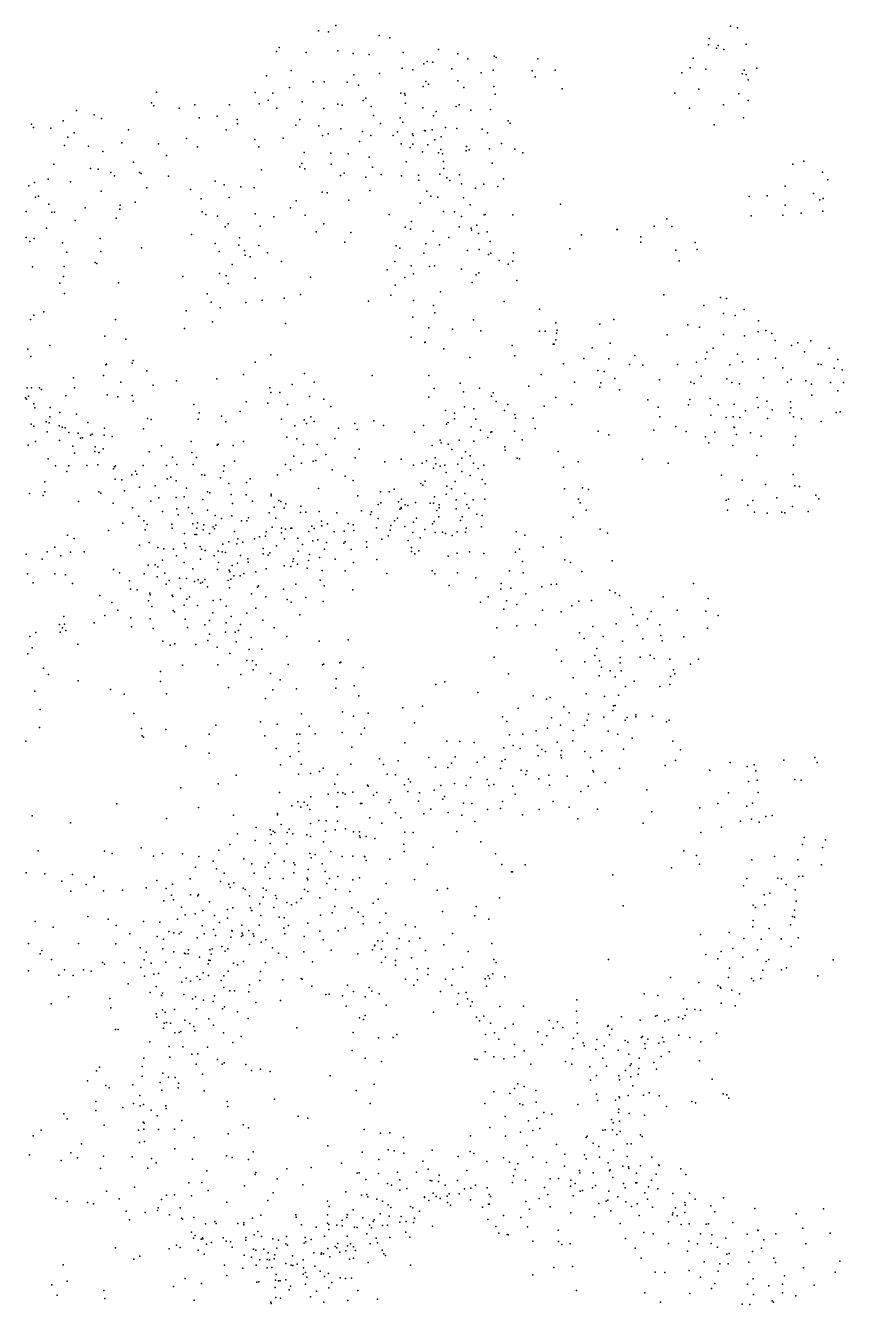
# Model space of a CAD drawing. Header units: millimetres. Extents: x -60275265 to 22802890, y -38578442 to 24337084.
# Drawn here: x -10948378 to -8353378, y -22014304 to -17956304 of the extents above; entities that cross this region are included whole.
import ezdxf

# ---------------------------------------------------------------- set-up
doc = ezdxf.new("R2010")
doc.units = ezdxf.units.MM
doc.header["$MEASUREMENT"] = 0
doc.layers.add('particles', color=7, linetype='Continuous', true_color=0x000000)

msp = doc.modelspace()

# ---------------------------------------------------------------- linework, layer by layer
at = {"layer": 'particles', "color": 93, "true_color": 0x67d435}
for p in [(-10019378, -17973304), (-9987378, -17976304), (-9964378, -17956304), (-8711378, -17958304), (-8689378, -17963304), (-9826378, -17987304), (-9792378, -17995304), (-8781378, -18017304), (-8779378, -17997304), (-8662378, -18015304), (-10152378, -18038304), (-10143378, -18026304), (-10058378, -18041304), (-9957378, -18036304), (-9909378, -18045304), (-9858378, -18048304), (-9750378, -18041304), (-9638378, -18032304), (-9576378, -18046304), (-9461378, -18053304), (-9455378, -18057304), (-8756378, -18028304), (-8750378, -18019304), (-8732378, -18032304), (-9753378, -18091304), (-9719378, -18096304), (-9684378, -18077304), (-9674378, -18070304), (-9656378, -18072304), (-9595378, -18093304), (-9545378, -18062304), (-9464378, -18097304), (-9323378, -18062304), (-9268378, -18098304), (-8839378, -18090304), (-8830378, -18059304), (-8790378, -18094304), (-8668378, -18098304), (-8628378, -18091304), (-10184378, -18116304), (-10105378, -18099304), (-10036378, -18135304), (-10001378, -18135304), (-9928378, -18136304), (-9906378, -18112304), (-9825378, -18108304), (-9678378, -18133304), (-9576378, -18131304), (-9502378, -18106304), (-9341378, -18100304), (-9331378, -18119304), (-8866378, -18106304), (-8674378, -18109304), (-8662378, -18111304), (-8655378, -18128304), (-10533378, -18167304), (-10219378, -18168304), (-10163378, -18170304), (-10111378, -18152304), (-9892378, -18145304), (-9757378, -18171304), (-9746378, -18172304), (-9744378, -18177304), (-9686378, -18149304), (-9670378, -18142304), (-9557378, -18152304), (-9462378, -18149304), (-9458378, -18174304), (-9245378, -18157304), (-8888378, -18170304), (-8812378, -18158304), (-8685378, -18173304), (-10548378, -18201304), (-10541378, -18211304), (-10461378, -18218304), (-10411378, -18207304), (-10301378, -18207304), (-10207378, -18204304), (-10178378, -18193304), (-10151378, -18218304), (-10070378, -18198304), (-10002378, -18219304), (-9957378, -18205304), (-9943378, -18209304), (-9877378, -18194304), (-9868378, -18186304), (-9851378, -18213304), (-9743378, -18202304), (-9687378, -18217304), (-9582378, -18213304), (-9572378, -18208304), (-8841378, -18218304), (-8733378, -18207304), (-8655378, -18194304), (-10829378, -18258304), (-10786378, -18226304), (-10730378, -18239304), (-10707378, -18251304), (-10397378, -18249304), (-10340378, -18243304), (-10277378, -18254304), (-10078378, -18254304), (-9844378, -18241304), (-9759378, -18249304), (-9654378, -18242304), (-9645378, -18229304), (-9535378, -18224304), (-9473378, -18222304), (-9417378, -18258304), (-8670378, -18249304), (-10929378, -18269304), (-10923378, -18279304), (-10868378, -18282304), (-10794378, -18296304), (-10621378, -18287304), (-10312378, -18287304), (-10276378, -18268304), (-10090378, -18272304), (-10018378, -18274304), (-9988378, -18299304), (-9948378, -18284304), (-9879378, -18292304), (-9822378, -18267304), (-9768378, -18293304), (-9751378, -18263304), (-9720378, -18299304), (-9682378, -18289304), (-9679378, -18290304), (-9658378, -18287304), (-9616378, -18279304), (-9580378, -18283304), (-9499378, -18285304), (-9482378, -18296304), (-9410378, -18266304), (-8763378, -18271304), (-10824378, -18337304), (-10814378, -18310304), (-10748378, -18339304), (-10643378, -18328304), (-10526378, -18331304), (-10437378, -18314304), (-10402378, -18341304), (-10221378, -18317304), (-10208378, -18341304), (-10131378, -18313304), (-10006378, -18305304), (-9888378, -18324304), (-9853378, -18305304), (-9782378, -18305304), (-9756378, -18331304), (-9719378, -18332304), (-9718378, -18305304), (-9672378, -18334304), (-9649378, -18319304), (-9629378, -18309304), (-9549378, -18340304), (-9438378, -18330304), (-10703378, -18356304), (-10501378, -18368304), (-10064378, -18359304), (-9979378, -18361304), (-9924378, -18363304), (-9858378, -18374304), (-9728378, -18343304), (-9689378, -18357304), (-9638378, -18360304), (-9630378, -18349304), (-9625378, -18363304), (-9550378, -18353304), (-9540378, -18350304), (-9476378, -18347304), (-9396378, -18348304), (-9370378, -18360304), (-10858378, -18396304), (-10742378, -18410304), (-10718378, -18412304), (-10678378, -18422304), (-10606378, -18389304), (-10586378, -18422304), (-10199378, -18414304), (-10078378, -18404304), (-10071378, -18394304), (-10062378, -18411304), (-9978378, -18396304), (-9847378, -18405304), (-9740378, -18388304), (-9622378, -18387304), (-9621378, -18409304), (-9468378, -18393304), (-8513378, -18396304), (-8479378, -18386304), (-8419378, -18421304), (-10920378, -18454304), (-10876378, -18443304), (-10805378, -18452304), (-10666378, -18433304), (-10581378, -18425304), (-10495378, -18434304), (-10346378, -18450304), (-10318378, -18461304), (-9949378, -18432304), (-9937378, -18424304), (-9868378, -18437304), (-9820378, -18429304), (-9755378, -18433304), (-9701378, -18431304), (-9700378, -18447304), (-9634378, -18427304), (-9611378, -18439304), (-9602378, -18448304), (-9571378, -18430304), (-9565378, -18458304), (-9494378, -18459304), (-9432378, -18442304), (-8402378, -18445304), (-10938378, -18465304), (-10916378, -18500304), (-10907378, -18497304), (-10708378, -18481304), (-10563378, -18471304), (-10425378, -18476304), (-10302378, -18502304), (-10265378, -18468304), (-10223378, -18471304), (-10007378, -18485304), (-9991378, -18487304), (-9856378, -18479304), (-9675378, -18481304), (-9662378, -18497304), (-9640378, -18501304), (-9558378, -18503304), (-9520378, -18472304), (-9450378, -18467304), (-8652378, -18498304), (-8595378, -18496304), (-8538378, -18466304), (-8448378, -18489304), (-10874378, -18523304), (-10759378, -18534304), (-10649378, -18539304), (-10648378, -18526304), (-10600378, -18516304), (-10391378, -18506304), (-10107378, -18534304), (-10089378, -18512304), (-9922378, -18510304), (-9696378, -18520304), (-9537378, -18525304), (-9251378, -18523304), (-8538378, -18526304), (-8428378, -18509304), (-8417378, -18505304), (-10946378, -18546304), (-10865378, -18548304), (-10856378, -18548304), (-10791378, -18575304), (-10661378, -18567304), (-10388378, -18547304), (-10376378, -18556304), (-10339378, -18561304), (-10305378, -18585304), (-10220378, -18553304), (-10160378, -18563304), (-10061378, -18558304), (-10002378, -18585304), (-9794378, -18556304), (-9723378, -18578304), (-9622378, -18546304), (-9587378, -18547304), (-9565378, -18562304), (-9493378, -18557304), (-9490378, -18556304), (-9402378, -18557304), (-8913378, -18569304), (-8646378, -18560304), (-8545378, -18558304), (-8487378, -18551304), (-8418378, -18545304), (-10882378, -18599304), (-10422378, -18619304), (-10315378, -18595304), (-10204378, -18592304), (-10026378, -18611304), (-9916378, -18613304), (-9744378, -18596304), (-9727378, -18602304), (-9655378, -18608304), (-9572378, -18595304), (-9534378, -18599304), (-9533378, -18605304), (-9516378, -18589304), (-9511378, -18616304), (-9483378, -18611304), (-9184378, -18620304), (-9072378, -18603304), (-9070378, -18603304), (-8954378, -18592304), (-8897378, -18594304), (-10946378, -18628304), (-10935378, -18641304), (-10921378, -18632304), (-10831378, -18645304), (-10711378, -18632304), (-10580378, -18661304), (-10346378, -18647304), (-10271378, -18653304), (-10269378, -18629304), (-10208378, -18654304), (-9935378, -18643304), (-9772378, -18655304), (-9760378, -18662304), (-9678378, -18649304), (-9635378, -18652304), (-9605378, -18628304), (-9474378, -18641304), (-9221378, -18664304), (-8996378, -18626304), (-8996378, -18643304), (-8823378, -18644304), (-10817378, -18675304), (-10709378, -18673304), (-10334378, -18673304), (-10253378, -18670304), (-10251378, -18685304), (-10235378, -18690304), (-10180378, -18677304), (-10136378, -18705304), (-9776378, -18705304), (-9684378, -18678304), (-9546378, -18670304), (-9509378, -18667304), (-9479378, -18682304), (-9472378, -18678304), (-9445378, -18701304), (-9402378, -18704304), (-9400378, -18677304), (-8885378, -18669304), (-8874378, -18702304), (-8817378, -18667304), (-10926378, -18722304), (-10826378, -18721304), (-10727378, -18708304), (-10722378, -18711304), (-10333378, -18743304), (-10293378, -18714304), (-9801378, -18731304), (-9725378, -18718304), (-9717378, -18744304), (-9666378, -18721304), (-9651378, -18718304), (-9565378, -18729304), (-9518378, -18747304), (-9510378, -18741304), (-9417378, -18713304), (-10839378, -18773304), (-10828378, -18752304), (-10653378, -18772304), (-10449378, -18752304), (-10312378, -18750304), (-10305378, -18774304), (-10220378, -18758304), (-10044378, -18754304), (-9775378, -18780304), (-9745378, -18755304), (-9531378, -18771304), (-9389378, -18765304), (-10824378, -18806304), (-10372378, -18807304), (-10197378, -18827304), (-10127378, -18821304), (-10076378, -18809304), (-9789378, -18811304), (-9717378, -18828304), (-9631378, -18801304), (-8923378, -18810304), (-8743378, -18819304), (-8724378, -18822304), (-10890378, -18864304), (-10438378, -18861304), (-10359378, -18834304), (-10331378, -18852304), (-10249378, -18835304), (-9860378, -18831304), (-9654378, -18844304), (-9649378, -18868304), (-9429378, -18832304), (-9317378, -18856304), (-8796378, -18844304), (-8668378, -18857304), (-10932378, -18889304), (-10922378, -18875304), (-10663378, -18889304), (-10355378, -18896304), (-10123378, -18901304), (-9719378, -18881304), (-9527378, -18890304), (-9266378, -18899304), (-9126378, -18904304), (-9082378, -18889304), (-8847378, -18906304), (-8733378, -18870304), (-8696378, -18876304), (-8622378, -18893304), (-10696378, -18942304), (-10444378, -18917304), (-9725378, -18945304), (-9669378, -18915304), (-9593378, -18919304), (-9504378, -18925304), (-9317378, -18926304), (-9299378, -18926304), (-9263378, -18932304), (-9261378, -18923304), (-8912378, -18937304), (-8810378, -18913304), (-8734378, -18936304), (-8667378, -18941304), (-8623378, -18928304), (-8599378, -18924304), (-8580378, -18933304), (-10941378, -18983304), (-10871378, -18971304), (-10630378, -18951304), (-9681378, -18962304), (-9680378, -18961304), (-9621378, -18982304), (-9404378, -18971304), (-9274378, -18967304), (-9271378, -18967304), (-9265378, -18953304), (-9150378, -18979304), (-9093378, -18964304), (-8766378, -18980304), (-8570378, -18955304), (-8518378, -18971304), (-8498378, -18963304), (-8477378, -18991304), (-8456378, -18956304), (-8398378, -18980304), (-10931378, -19006304), (-10691378, -19030304), (-10610378, -19027304), (-10607378, -19019304), (-10220378, -19024304), (-10170378, -19001304), (-9538378, -19009304), (-9396378, -19004304), (-9241378, -19029304), (-9177378, -19012304), (-9097378, -19013304), (-9032378, -19031304), (-9015378, -19003304), (-8879378, -19031304), (-8819378, -19024304), (-8791378, -19014304), (-8786378, -18992304), (-8689378, -18999304), (-8673378, -19023304), (-8623378, -19015304), (-8568378, -19011304), (-8433378, -19030304), (-8424378, -19031304), (-8371378, -19016304), (-10701378, -19066304), (-10693378, -19032304), (-10563378, -19052304), (-10257378, -19063304), (-10063378, -19060304), (-9848378, -19066304), (-9669378, -19066304), (-9312378, -19063304), (-9132378, -19050304), (-9112378, -19054304), (-8989378, -19034304), (-8804378, -19069304), (-8713378, -19032304), (-8545378, -19042304), (-8382378, -19043304), (-8357378, -19048304), (-10943378, -19106304), (-10929378, -19105304), (-10904378, -19105304), (-10897378, -19111304), (-10796378, -19074304), (-10793378, -19105304), (-10646378, -19088304), (-10543378, -19097304), (-10469378, -19083304), (-10341378, -19077304), (-10173378, -19106304), (-10102378, -19095304), (-10032378, -19088304), (-9652378, -19108304), (-9569378, -19091304), (-9508378, -19107304), (-9351378, -19100304), (-9206378, -19087304), (-9126378, -19103304), (-9123378, -19090304), (-9078378, -19076304), (-9063378, -19112304), (-8937378, -19080304), (-8837378, -19088304), (-8827378, -19092304), (-8723378, -19077304), (-8707378, -19089304), (-8683378, -19093304), (-8607378, -19074304), (-8530378, -19087304), (-8519378, -19079304), (-8472378, -19083304), (-8454378, -19094304), (-8394378, -19089304), (-8353378, -19089304), (-10948378, -19137304), (-10945378, -19141304), (-10939378, -19132304), (-10820378, -19131304), (-10689378, -19128304), (-10655378, -19134304), (-10610378, -19130304), (-10607378, -19148304), (-10248378, -19150304), (-10170378, -19120304), (-10141378, -19120304), (-10047378, -19133304), (-10002378, -19141304), (-9669378, -19135304), (-9559378, -19118304), (-9470378, -19132304), (-9464378, -19121304), (-9455378, -19149304), (-9265378, -19136304), (-8974378, -19144304), (-8840378, -19142304), (-8776378, -19139304), (-8627378, -19136304), (-8596378, -19148304), (-8521378, -19150304), (-8453378, -19129304), (-8371378, -19115304), (-10922378, -19156304), (-10919378, -19169304), (-10870378, -19168304), (-10839378, -19184304), (-10786378, -19189304), (-10414378, -19158304), (-10397378, -19185304), (-10267378, -19181304), (-10179378, -19154304), (-10117378, -19158304), (-9979378, -19165304), (-9616378, -19177304), (-9587378, -19186304), (-9555378, -19166304), (-9526378, -19172304), (-9428378, -19177304), (-9418378, -19158304), (-9396378, -19190304), (-9303378, -19164304), (-9215378, -19158304), (-8941378, -19167304), (-8845378, -19159304), (-8774378, -19192304), (-8750378, -19159304), (-8700378, -19157304), (-8664378, -19178304), (-8624378, -19168304), (-8579378, -19175304), (-8523378, -19185304), (-8520378, -19169304), (-8376378, -19184304), (-8363378, -19182304), (-10930378, -19221304), (-10922378, -19227304), (-10883378, -19213304), (-10873378, -19217304), (-10871378, -19197304), (-10841378, -19226304), (-10832378, -19230304), (-10822378, -19232304), (-10750378, -19215304), (-10698378, -19233304), (-10561378, -19203304), (-10550378, -19206304), (-10400378, -19205304), (-10326378, -19195304), (-10313378, -19213304), (-10136378, -19205304), (-10094378, -19226304), (-10064378, -19207304), (-10057378, -19219304), (-10043378, -19198304), (-10032378, -19212304), (-9955378, -19234304), (-9903378, -19219304), (-9843378, -19210304), (-9812378, -19225304), (-9685378, -19225304), (-9612378, -19221304), (-9607378, -19216304), (-9587378, -19204304), (-9534378, -19229304), (-9519378, -19205304), (-9393378, -19202304), (-9337378, -19202304), (-8936378, -19197304), (-8885378, -19228304), (-8725378, -19200304), (-8703378, -19197304), (-8701378, -19230304), (-8699378, -19231304), (-8682378, -19200304), (-8594378, -19203304), (-8511378, -19197304), (-8486378, -19204304), (-8424378, -19212304), (-10880378, -19245304), (-10840378, -19273304), (-10811378, -19247304), (-10781378, -19249304), (-10774378, -19265304), (-10767378, -19264304), (-10742378, -19256304), (-10737378, -19253304), (-10699378, -19256304), (-10673378, -19260304), (-10574378, -19236304), (-10119378, -19262304), (-10087378, -19267304), (-9967378, -19266304), (-9896378, -19238304), (-9714378, -19246304), (-9633378, -19272304), (-9572378, -19272304), (-9526378, -19275304), (-9505378, -19240304), (-9481378, -19263304), (-9472378, -19246304), (-9469378, -19245304), (-9397378, -19243304), (-9372378, -19270304), (-9331378, -19235304), (-9131378, -19243304), (-9097378, -19255304), (-8955378, -19240304), (-8852378, -19244304), (-8791378, -19261304), (-8761378, -19246304), (-8692378, -19254304), (-8648378, -19248304), (-8614378, -19259304), (-8505378, -19260304), (-10940378, -19287304), (-10917378, -19276304), (-10798378, -19291304), (-10793378, -19313304), (-10728378, -19307304), (-10727378, -19293304), (-10727378, -19293304), (-10716378, -19311304), (-10714378, -19311304), (-10702378, -19299304), (-10556378, -19309304), (-10517378, -19290304), (-10423378, -19276304), (-10421378, -19311304), (-10340378, -19287304), (-10337378, -19284304), (-10289378, -19288304), (-10257378, -19276304), (-10066378, -19285304), (-10023378, -19285304), (-9890378, -19300304), (-9658378, -19288304), (-9629378, -19280304), (-9607378, -19284304), (-9595378, -19301304), (-9552378, -19309304), (-9427378, -19293304), (-9426378, -19303304), (-9258378, -19307304), (-8780378, -19280304), (-8704378, -19288304), (-8511378, -19287304), (-10876378, -19331304), (-10853378, -19353304), (-10811378, -19353304), (-10754378, -19352304), (-10719378, -19350304), (-10666378, -19356304), (-10663378, -19353304), (-10575378, -19352304), (-10501378, -19352304), (-10482378, -19326304), (-10468378, -19349304), (-10416378, -19349304), (-10406378, -19327304), (-10318378, -19353304), (-10285378, -19338304), (-10123378, -19349304), (-10097378, -19322304), (-10072378, -19345304), (-10035378, -19338304), (-10027378, -19336304), (-9995378, -19317304), (-9902378, -19328304), (-9808378, -19340304), (-9756378, -19332304), (-9717378, -19351304), (-9690378, -19345304), (-9676378, -19337304), (-9648378, -19328304), (-9646378, -19347304), (-9633378, -19354304), (-9618378, -19351304), (-9576378, -19348304), (-9564378, -19329304), (-9537378, -19321304), (-9527378, -19345304), (-9494378, -19351304), (-9388378, -19329304), (-9381378, -19331304), (-9195378, -19340304), (-8991378, -19332304), (-8909378, -19345304), (-8628378, -19320304), (-10817378, -19371304), (-10669378, -19363304), (-10664378, -19395304), (-10611378, -19382304), (-10599378, -19370304), (-10595378, -19379304), (-10499378, -19394304), (-10487378, -19389304), (-10389378, -19382304), (-10379378, -19383304), (-10329378, -19391304), (-10320378, -19370304), (-10235378, -19394304), (-10149378, -19382304), (-10107378, -19366304), (-9975378, -19366304), (-9934378, -19386304), (-9654378, -19360304), (-9613378, -19374304), (-9564378, -19371304), (-9537378, -19384304), (-9512378, -19362304), (-9499378, -19396304), (-9241378, -19357304), (-8740378, -19383304), (-8512378, -19381304), (-10887378, -19404304), (-10887378, -19435304), (-10716378, -19435304), (-10643378, -19397304), (-10634378, -19432304), (-10586378, -19421304), (-10537378, -19417304), (-10470378, -19401304), (-10437378, -19424304), (-10371378, -19436304), (-10303378, -19409304), (-10247378, -19406304), (-10019378, -19425304), (-9909378, -19400304), (-9822378, -19436304), (-9794378, -19436304), (-9778378, -19427304), (-9694378, -19409304), (-9687378, -19414304), (-9680378, -19402304), (-9611378, -19418304), (-9597378, -19426304), (-9585378, -19403304), (-9490378, -19410304), (-9238378, -19426304), (-9181378, -19423304), (-9162378, -19428304), (-8674378, -19398304), (-8600378, -19412304), (-8507378, -19416304), (-8492378, -19419304), (-10936378, -19441304), (-10892378, -19447304), (-10780378, -19466304), (-10709378, -19440304), (-10670378, -19472304), (-10551378, -19465304), (-10525378, -19455304), (-10470378, -19454304), (-10445378, -19451304), (-10386378, -19460304), (-10363378, -19439304), (-10296378, -19444304), (-10291378, -19473304), (-10248378, -19445304), (-10228378, -19465304), (-10169378, -19443304), (-10169378, -19448304), (-10144378, -19463304), (-10138378, -19466304), (-10122378, -19474304), (-9894378, -19448304), (-9829378, -19476304), (-9821378, -19470304), (-9765378, -19467304), (-9755378, -19459304), (-9744378, -19477304), (-9711378, -19469304), (-9664378, -19471304), (-9654378, -19472304), (-9651378, -19451304), (-9636378, -19477304), (-9613378, -19443304), (-9582378, -19461304), (-9554378, -19441304), (-9548378, -19476304), (-9528378, -19461304), (-9491378, -19459304), (-9194378, -19459304), (-9188378, -19470304), (-8725378, -19462304), (-8718378, -19459304), (-8656378, -19478304), (-8640378, -19463304), (-8564378, -19455304), (-8441378, -19446304), (-8431378, -19458304), (-10609378, -19486304), (-10589378, -19513304), (-10514378, -19498304), (-10468378, -19489304), (-10464378, -19509304), (-10431378, -19485304), (-10419378, -19504304), (-10371378, -19494304), (-10346378, -19511304), (-10294378, -19512304), (-10241378, -19518304), (-10175378, -19502304), (-10159378, -19484304), (-10128378, -19487304), (-10076378, -19501304), (-10075378, -19481304), (-10059378, -19500304), (-10016378, -19498304), (-9960378, -19502304), (-9882378, -19496304), (-9854378, -19507304), (-9850378, -19499304), (-9760378, -19491304), (-9756378, -19485304), (-9756378, -19488304), (-9735378, -19479304), (-9643378, -19495304), (-9637378, -19515304), (-9636378, -19486304), (-9582378, -19489304), (-9563378, -19515304), (-9542378, -19487304), (-9516378, -19506304), (-9499378, -19511304), (-9211378, -19516304), (-9169378, -19494304), (-8721378, -19494304), (-8635378, -19500304), (-8595378, -19503304), (-8548378, -19500304), (-8539378, -19502304), (-8515378, -19482304), (-8465378, -19498304), (-10685378, -19558304), (-10639378, -19535304), (-10573378, -19528304), (-10569378, -19556304), (-10562378, -19539304), (-10484378, -19538304), (-10483378, -19551304), (-10417378, -19537304), (-10405378, -19551304), (-10403378, -19534304), (-10384378, -19556304), (-10382378, -19540304), (-10353378, -19547304), (-10349378, -19553304), (-10344378, -19541304), (-10326378, -19520304), (-10263378, -19528304), (-10246378, -19528304), (-10166378, -19548304), (-10154378, -19519304), (-10136378, -19551304), (-10123378, -19554304), (-10106378, -19551304), (-10103378, -19551304), (-10040378, -19544304), (-10032378, -19552304), (-10009378, -19529304), (-10008378, -19543304), (-9990378, -19537304), (-9924378, -19536304), (-9909378, -19540304), (-9906378, -19558304), (-9835378, -19550304), (-9829378, -19520304), (-9791378, -19557304), (-9789378, -19542304), (-9777378, -19528304), (-9768378, -19519304), (-9745378, -19545304), (-9717378, -19532304), (-9708378, -19519304), (-9681378, -19555304), (-9657378, -19537304), (-9652378, -19530304), (-9568378, -19526304), (-9550378, -19551304), (-9501378, -19547304), (-9125378, -19554304), (-10815378, -19573304), (-10794378, -19584304), (-10556378, -19596304), (-10444378, -19568304), (-10444378, -19599304), (-10411378, -19571304), (-10406378, -19571304), (-10364378, -19568304), (-10303378, -19594304), (-10285378, -19561304), (-10275378, -19585304), (-10259378, -19595304), (-10222378, -19585304), (-10206378, -19578304), (-10187378, -19576304), (-10185378, -19562304), (-10136378, -19566304), (-10126378, -19585304), (-10084378, -19583304), (-10049378, -19561304), (-10037378, -19591304), (-10021378, -19588304), (-9993378, -19596304), (-9969378, -19562304), (-9938378, -19598304), (-9937378, -19560304), (-9934378, -19594304), (-9866378, -19594304), (-9818378, -19586304), (-9798378, -19575304), (-9734378, -19590304), (-9719378, -19565304), (-9696378, -19582304), (-9648378, -19565304), (-9625378, -19564304), (-9616378, -19568304), (-9594378, -19574304), (-9579378, -19562304), (-9552378, -19563304), (-9391378, -19562304), (-9364378, -19573304), (-9249378, -19579304), (-9102378, -19567304), (-10946378, -19633304), (-10880378, -19626304), (-10855378, -19611304), (-10836378, -19639304), (-10805378, -19627304), (-10762378, -19626304), (-10586378, -19605304), (-10528378, -19612304), (-10509378, -19616304), (-10479378, -19617304), (-10469378, -19639304), (-10440378, -19613304), (-10394378, -19609304), (-10390378, -19617304), (-10378378, -19622304), (-10350378, -19639304), (-10337378, -19624304), (-10324378, -19626304), (-10322378, -19602304), (-10314378, -19628304), (-10278378, -19600304), (-10266378, -19638304), (-10194378, -19615304), (-10194378, -19632304), (-10178378, -19636304), (-10173378, -19629304), (-10152378, -19607304), (-10083378, -19624304), (-10069378, -19603304), (-10047378, -19634304), (-9999378, -19617304), (-9915378, -19618304), (-9865378, -19611304), (-9723378, -19612304), (-9723378, -19625304), (-9713378, -19632304), (-9700378, -19623304), (-9607378, -19640304), (-9579378, -19630304), (-9539378, -19626304), (-9494378, -19631304), (-9393378, -19627304), (-9381378, -19617304), (-9306378, -19611304), (-10895378, -19649304), (-10559378, -19668304), (-10537378, -19667304), (-10528378, -19673304), (-10514378, -19652304), (-10445378, -19660304), (-10417378, -19680304), (-10393378, -19649304), (-10336378, -19660304), (-10292378, -19669304), (-10276378, -19662304), (-10243378, -19648304), (-10242378, -19659304), (-10185378, -19680304), (-10127378, -19670304), (-10106378, -19672304), (-10100378, -19657304), (-10098378, -19648304), (-10085378, -19665304), (-10055378, -19678304), (-10050378, -19653304), (-10015378, -19644304), (-9966378, -19649304), (-9907378, -19660304), (-9833378, -19650304), (-9371378, -19657304), (-9237378, -19651304), (-9219378, -19660304), (-9087378, -19654304), (-10942378, -19696304), (-10855378, -19696304), (-10821378, -19699304), (-10669378, -19682304), (-10650378, -19693304), (-10618378, -19718304), (-10572378, -19696304), (-10531378, -19705304), (-10506378, -19694304), (-10492378, -19717304), (-10460378, -19709304), (-10437378, -19710304), (-10412378, -19720304), (-10400378, -19715304), (-10379378, -19714304), (-10339378, -19682304), (-10305378, -19717304), (-10302378, -19684304), (-10300378, -19689304), (-10297378, -19713304), (-10287378, -19702304), (-10267378, -19702304), (-10255378, -19695304), (-10217378, -19689304), (-10013378, -19716304), (-10007378, -19685304), (-9934378, -19686304), (-9802378, -19695304), (-9658378, -19686304), (-9649378, -19696304), (-9577378, -19693304), (-9519378, -19708304), (-9412378, -19686304), (-9369378, -19693304), (-9183378, -19688304), (-10924378, -19724304), (-10799378, -19726304), (-10615378, -19744304), (-10594378, -19747304), (-10554378, -19757304), (-10553378, -19762304), (-10502378, -19729304), (-10456378, -19742304), (-10393378, -19725304), (-10387378, -19722304), (-10371378, -19737304), (-10301378, -19740304), (-10231378, -19759304), (-10212378, -19738304), (-10209378, -19734304), (-10130378, -19744304), (-10090378, -19729304), (-10001378, -19734304), (-9910378, -19747304), (-9604378, -19733304), (-9440378, -19744304), (-9439378, -19726304), (-9408378, -19741304), (-9361378, -19759304), (-9310378, -19737304), (-9280378, -19730304), (-9263378, -19729304), (-9094378, -19748304), (-9077378, -19756304), (-8829378, -19726304), (-10712378, -19764304), (-10674378, -19787304), (-10558378, -19781304), (-10547378, -19799304), (-10483378, -19763304), (-10481378, -19768304), (-10445378, -19795304), (-10436378, -19776304), (-10428378, -19769304), (-10402378, -19796304), (-10353378, -19780304), (-10330378, -19777304), (-10312378, -19798304), (-10186378, -19769304), (-10118378, -19777304), (-10105378, -19786304), (-10059378, -19771304), (-10004378, -19783304), (-9505378, -19786304), (-9480378, -19769304), (-9422378, -19781304), (-9389378, -19793304), (-9215378, -19797304), (-9193378, -19782304), (-9152378, -19780304), (-9063378, -19764304), (-8925378, -19769304), (-8782378, -19774304), (-10827378, -19831304), (-10696378, -19828304), (-10655378, -19811304), (-10614378, -19835304), (-10553378, -19839304), (-10480378, -19812304), (-10476378, -19816304), (-10442378, -19840304), (-10354378, -19819304), (-10296378, -19831304), (-10246378, -19821304), (-10217378, -19805304), (-10195378, -19843304), (-10078378, -19826304), (-9430378, -19808304), (-9308378, -19811304), (-9249378, -19816304), (-9026378, -19803304), (-9021378, -19825304), (-8975378, -19838304), (-8963378, -19815304), (-8881378, -19811304), (-8790378, -19814304), (-8750378, -19828304), (-10915378, -19882304), (-10840378, -19857304), (-10838378, -19881304), (-10831378, -19867304), (-10824378, -19855304), (-10820378, -19875304), (-10730378, -19851304), (-10612378, -19864304), (-10543378, -19869304), (-10434378, -19866304), (-10379378, -19858304), (-10364378, -19844304), (-10314378, -19881304), (-10312378, -19851304), (-10283378, -19881304), (-10272378, -19875304), (-10266378, -19857304), (-10159378, -19867304), (-9453378, -19867304), (-9389378, -19861304), (-9330378, -19858304), (-9190378, -19883304), (-9148378, -19863304), (-9074378, -19854304), (-9007378, -19860304), (-8935378, -19858304), (-8784378, -19868304), (-10934378, -19895304), (-10782378, -19919304), (-10513378, -19909304), (-10489378, -19922304), (-10474378, -19918304), (-10408378, -19920304), (-10370378, -19907304), (-10364378, -19887304), (-10280378, -19912304), (-10232378, -19898304), (-10119378, -19895304), (-10016378, -19909304), (-9924378, -19905304), (-9176378, -19901304), (-9115378, -19895304), (-9054378, -19909304), (-8989378, -19902304), (-8932378, -19891304), (-8928378, -19908304), (-8859378, -19896304), (-10941378, -19950304), (-10927378, -19930304), (-10340378, -19928304), (-10300378, -19948304), (-10239378, -19936304), (-10198378, -19935304), (-9461378, -19960304), (-9263378, -19937304), (-9142378, -19955304), (-9135378, -19933304), (-9061378, -19961304), (-8998378, -19960304), (-8966378, -19954304), (-8954378, -19964304), (-10891378, -19995304), (-10450378, -19986304), (-10338378, -19984304), (-10246378, -19971304), (-10228378, -19972304), (-10226378, -20000304), (-10216378, -19984304), (-10115378, -19983304), (-10006378, -19984304), (-10002378, -19982304), (-9951378, -19978304), (-9948378, -19976304), (-9877378, -19993304), (-9248378, -19973304), (-9173378, -19975304), (-9127378, -19972304), (-9121378, -19992304), (-9093378, -20003304), (-9061378, -19978304), (-9058378, -20004304), (-8904378, -19966304), (-8892378, -20000304), (-8838378, -19982304), (-8813378, -19967304), (-10875378, -20015304), (-10781378, -20035304), (-10520378, -20006304), (-10520378, -20037304), (-10265378, -20015304), (-10171378, -20012304), (-10140378, -20032304), (-9963378, -20029304), (-9618378, -20038304), (-9416378, -20013304), (-9211378, -20026304), (-9128378, -20019304), (-9077378, -20023304), (-9017378, -20036304), (-8902378, -20021304), (-8888378, -20013304), (-10919378, -20068304), (-10679378, -20063304), (-10635378, -20078304), (-10501378, -20076304), (-10304378, -20056304), (-10163378, -20064304), (-10088378, -20061304), (-9964378, -20058304), (-9905378, -20051304), (-9891378, -20083304), (-9646378, -20047304), (-9513378, -20072304), (-9337378, -20083304), (-9169378, -20077304), (-9111378, -20085304), (-9067378, -20081304), (-9044378, -20053304), (-8935378, -20053304), (-8904378, -20047304), (-10902378, -20126304), (-10187378, -20091304), (-9751378, -20121304), (-9689378, -20116304), (-9385378, -20122304), (-9295378, -20093304), (-9284378, -20088304), (-9240378, -20118304), (-9083378, -20115304), (-9077378, -20114304), (-10604378, -20139304), (-10203378, -20165304), (-10072378, -20140304), (-9942378, -20134304), (-9908378, -20147304), (-9861378, -20138304), (-9435378, -20149304), (-9421378, -20164304), (-9279378, -20153304), (-9223378, -20137304), (-9166378, -20160304), (-9162378, -20141304), (-9113378, -20151304), (-9085378, -20129304), (-9045378, -20160304), (-9039378, -20152304), (-9012378, -20143304), (-9012378, -20149304), (-8959378, -20147304), (-8914378, -20165304), (-8906378, -20160304), (-10904378, -20183304), (-10580378, -20186304), (-10503378, -20190304), (-10366378, -20205304), (-10344378, -20176304), (-10150378, -20173304), (-10087378, -20204304), (-10078378, -20204304), (-10048378, -20179304), (-10029378, -20203304), (-9944378, -20199304), (-9883378, -20204304), (-9873378, -20185304), (-9714378, -20169304), (-9412378, -20207304), (-9370378, -20204304), (-9328378, -20194304), (-9292378, -20185304), (-9251378, -20176304), (-9210378, -20193304), (-9175378, -20177304), (-9099378, -20195304), (-9069378, -20205304), (-10947378, -20227304), (-10578378, -20210304), (-10574378, -20214304), (-10439378, -20243304), (-10189378, -20210304), (-10082378, -20234304), (-9913378, -20246304), (-9745378, -20232304), (-9611378, -20227304), (-9570378, -20228304), (-9525378, -20231304), (-9430378, -20248304), (-9401378, -20240304), (-9324378, -20240304), (-9261378, -20230304), (-9212378, -20226304), (-9023378, -20217304), (-8894378, -20227304), (-10365378, -20265304), (-10153378, -20250304), (-10108378, -20275304), (-10081378, -20260304), (-9825378, -20283304), (-9766378, -20289304), (-9669378, -20279304), (-9585378, -20276304), (-9492378, -20277304), (-9426378, -20285304), (-9379378, -20250304), (-9322378, -20273304), (-9310378, -20253304), (-9298378, -20260304), (-9250378, -20271304), (-9248378, -20256304), (-9248378, -20280304), (-9173378, -20260304), (-9155378, -20279304), (-9120378, -20257304), (-9051378, -20252304), (-8886378, -20288304), (-8870378, -20254304), (-8542378, -20287304), (-8444378, -20279304), (-10139378, -20302304), (-10074378, -20300304), (-10044378, -20329304), (-10015378, -20323304), (-10004378, -20312304), (-9916378, -20300304), (-9812378, -20301304), (-9647378, -20309304), (-9608378, -20310304), (-9597378, -20297304), (-9515378, -20293304), (-9441378, -20313304), (-9437378, -20290304), (-9375378, -20319304), (-9357378, -20321304), (-9148378, -20320304), (-9146378, -20324304), (-9063378, -20313304), (-8919378, -20304304), (-8778378, -20319304), (-8777378, -20320304), (-8712378, -20294304), (-8658378, -20307304), (-8636378, -20302304), (-8631378, -20321304), (-8436378, -20294304), (-10337378, -20362304), (-10280378, -20335304), (-10082378, -20331304), (-9967378, -20363304), (-9958378, -20332304), (-9863378, -20366304), (-9861378, -20370304), (-9801378, -20331304), (-9774378, -20333304), (-9746378, -20365304), (-9733378, -20347304), (-9727378, -20356304), (-9630378, -20367304), (-9587378, -20361304), (-9550378, -20367304), (-9536378, -20342304), (-9483378, -20348304), (-9478378, -20367304), (-9462378, -20364304), (-9402378, -20369304), (-9361378, -20332304), (-9319378, -20346304), (-9288378, -20335304), (-9286378, -20366304), (-9230378, -20338304), (-9163378, -20369304), (-9109378, -20358304), (-8654378, -20355304), (-8627378, -20350304), (-8507378, -20348304), (-8487378, -20350304), (-10455378, -20375304), (-10142378, -20390304), (-10043378, -20403304), (-9988378, -20395304), (-9957378, -20390304), (-9941378, -20391304), (-9934378, -20395304), (-9910378, -20388304), (-9844378, -20398304), (-9834378, -20390304), (-9735378, -20386304), (-9698378, -20391304), (-9652378, -20382304), (-9624378, -20411304), (-9619378, -20402304), (-9395378, -20395304), (-9186378, -20386304), (-8977378, -20381304), (-8718378, -20391304), (-8624378, -20390304), (-10658378, -20426304), (-10399378, -20437304), (-10103378, -20432304), (-10084378, -20419304), (-10075378, -20436304), (-10064378, -20420304), (-10053378, -20430304), (-10046378, -20444304), (-9960378, -20435304), (-9958378, -20435304), (-9885378, -20424304), (-9881378, -20424304), (-9794378, -20421304), (-9790378, -20413304), (-9701378, -20417304), (-9662378, -20442304), (-9559378, -20423304), (-9532378, -20425304), (-9482378, -20443304), (-9441378, -20440304), (-9435378, -20418304), (-9318378, -20443304), (-9274378, -20418304), (-9223378, -20436304), (-9133378, -20442304), (-8961378, -20451304), (-8809378, -20438304), (-8752378, -20424304), (-8660378, -20433304), (-8641378, -20423304), (-10927378, -20464304), (-10805378, -20486304), (-10501378, -20472304), (-10288378, -20461304), (-10149378, -20456304), (-10149378, -20460304), (-10137378, -20491304), (-10044378, -20488304), (-10018378, -20478304), (-9994378, -20480304), (-9958378, -20481304), (-9856378, -20470304), (-9818378, -20487304), (-9774378, -20454304), (-9757378, -20470304), (-9684378, -20457304), (-9607378, -20453304), (-9564378, -20461304), (-9522378, -20482304), (-9371378, -20460304), (-9196378, -20473304), (-8988378, -20487304), (-8680378, -20481304), (-8645378, -20474304), (-8620378, -20484304), (-8599378, -20466304), (-8579378, -20463304), (-10276378, -20521304), (-10216378, -20501304), (-10172378, -20508304), (-10169378, -20523304), (-10162378, -20512304), (-10157378, -20517304), (-10118378, -20517304), (-10112378, -20506304), (-10100378, -20521304), (-10056378, -20524304), (-10044378, -20529304), (-9996378, -20512304), (-9966378, -20508304), (-9933378, -20505304), (-9907378, -20514304), (-9889378, -20514304), (-9889378, -20527304), (-9886378, -20532304), (-9867378, -20529304), (-9745378, -20515304), (-9718378, -20517304), (-9580378, -20513304), (-8805378, -20516304), (-8740378, -20500304), (-8478378, -20532304), (-10581378, -20565304), (-10335378, -20573304), (-10300378, -20555304), (-10219378, -20542304), (-10172378, -20551304), (-10119378, -20552304), (-10003378, -20546304), (-9840378, -20536304), (-9748378, -20554304), (-9655378, -20563304), (-9503378, -20546304), (-8483378, -20555304), (-8419378, -20564304), (-8410378, -20540304), (-10908378, -20575304), (-10698378, -20576304), (-10673378, -20583304), (-10542378, -20592304), (-10514378, -20583304), (-10450378, -20584304), (-10398378, -20593304), (-10353378, -20607304), (-10256378, -20600304), (-10177378, -20613304), (-10157378, -20584304), (-10128378, -20607304), (-10097378, -20613304), (-10046378, -20583304), (-10042378, -20597304), (-10029378, -20586304), (-9979378, -20577304), (-9944378, -20593304), (-9910378, -20592304), (-9873378, -20593304), (-9872378, -20594304), (-9867378, -20605304), (-9792378, -20601304), (-9747378, -20577304), (-9457378, -20584304), (-8859378, -20575304), (-8819378, -20590304), (-8644378, -20603304), (-8572378, -20593304), (-8498378, -20603304), (-10946378, -20645304), (-10887378, -20648304), (-10799378, -20650304), (-10409378, -20627304), (-10342378, -20632304), (-10318378, -20646304), (-10230378, -20616304), (-10223378, -20646304), (-10188378, -20626304), (-10097378, -20644304), (-10094378, -20619304), (-10051378, -20634304), (-10007378, -20616304), (-9997378, -20640304), (-9674378, -20617304), (-9437378, -20618304), (-9406378, -20641304), (-9403378, -20641304), (-9363378, -20619304), (-9085378, -20651304), (-8899378, -20629304), (-8810378, -20617304), (-8423378, -20619304), (-10833378, -20671304), (-10756378, -20681304), (-10730378, -20656304), (-10730378, -20658304), (-10565378, -20692304), (-10532378, -20669304), (-10502378, -20694304), (-10482378, -20680304), (-10426378, -20664304), (-10330378, -20672304), (-10303378, -20680304), (-10299378, -20691304), (-10287378, -20676304), (-10258378, -20693304), (-10194378, -20693304), (-10173378, -20662304), (-10131378, -20663304), (-10054378, -20661304), (-10052378, -20667304), (-9992378, -20678304), (-9984378, -20662304), (-9957378, -20656304), (-9910378, -20667304), (-9888378, -20660304), (-9804378, -20678304), (-9714378, -20666304), (-9609378, -20694304), (-8670378, -20686304), (-8659378, -20662304), (-8561378, -20661304), (-8550378, -20664304), (-8535378, -20682304), (-8495378, -20656304), (-8482378, -20655304), (-10804378, -20703304), (-10701378, -20702304), (-10640378, -20700304), (-10509378, -20733304), (-10485378, -20715304), (-10479378, -20730304), (-10425378, -20714304), (-10401378, -20718304), (-10399378, -20713304), (-10364378, -20736304), (-10251378, -20697304), (-10237378, -20717304), (-10194378, -20722304), (-10185378, -20699304), (-10155378, -20716304), (-10152378, -20726304), (-10074378, -20726304), (-10063378, -20697304), (-10052378, -20704304), (-10014378, -20724304), (-9965378, -20697304), (-9919378, -20704304), (-9829378, -20728304), (-9642378, -20700304), (-9444378, -20724304), (-8605378, -20714304), (-8586378, -20709304), (-8506378, -20698304), (-8503378, -20734304), (-10453378, -20753304), (-10410378, -20775304), (-10386378, -20764304), (-10307378, -20761304), (-10290378, -20756304), (-10234378, -20756304), (-10231378, -20764304), (-10230378, -20764304), (-10205378, -20743304), (-10160378, -20754304), (-10119378, -20739304), (-10104378, -20746304), (-10088378, -20739304), (-9975378, -20771304), (-9967378, -20751304), (-9913378, -20756304), (-9893378, -20769304), (-9845378, -20741304), (-9805378, -20773304), (-9625378, -20767304), (-9518378, -20751304), (-9052378, -20749304), (-8639378, -20747304), (-8632378, -20754304), (-8602378, -20746304), (-8508378, -20763304), (-10918378, -20799304), (-10860378, -20817304), (-10750378, -20783304), (-10686378, -20792304), (-10661378, -20812304), (-10574378, -20799304), (-10522378, -20801304), (-10466378, -20792304), (-10442378, -20778304), (-10388378, -20813304), (-10349378, -20780304), (-10333378, -20802304), (-10307378, -20788304), (-10262378, -20811304), (-10207378, -20811304), (-10202378, -20780304), (-10143378, -20785304), (-10127378, -20787304), (-10114378, -20812304), (-10052378, -20804304), (-10012378, -20779304), (-9877378, -20783304), (-9877378, -20806304), (-9824378, -20802304), (-9743378, -20810304), (-9712378, -20816304), (-9523378, -20781304), (-9478378, -20791304), (-8640378, -20816304), (-8639378, -20796304), (-8521378, -20809304), (-8515378, -20783304), (-8508378, -20785304), (-10617378, -20838304), (-10530378, -20846304), (-10510378, -20855304), (-10493378, -20831304), (-10478378, -20835304), (-10461378, -20838304), (-10454378, -20833304), (-10404378, -20851304), (-10381378, -20838304), (-10352378, -20824304), (-10345378, -20843304), (-10297378, -20849304), (-10294378, -20827304), (-10293378, -20830304), (-10263378, -20846304), (-10261378, -20836304), (-10259378, -20842304), (-10240378, -20827304), (-10226378, -20838304), (-10224378, -20845304), (-10186378, -20857304), (-10129378, -20820304), (-10125378, -20838304), (-10064378, -20847304), (-10014378, -20830304), (-10004378, -20857304), (-9956378, -20829304), (-9934378, -20820304), (-9801378, -20836304), (-9763378, -20853304), (-9697378, -20852304), (-9593378, -20837304), (-8806378, -20840304), (-8715378, -20834304), (-8669378, -20853304), (-8614378, -20855304), (-8589378, -20821304), (-8551378, -20854304), (-8551378, -20855304), (-8497378, -20851304), (-10939378, -20869304), (-10896378, -20891304), (-10780378, -20869304), (-10662378, -20870304), (-10584378, -20882304), (-10565378, -20896304), (-10513378, -20886304), (-10478378, -20895304), (-10431378, -20889304), (-10363378, -20889304), (-10356378, -20886304), (-10325378, -20878304), (-10315378, -20893304), (-10306378, -20886304), (-10238378, -20872304), (-10200378, -20865304), (-10164378, -20882304), (-10065378, -20895304), (-9978378, -20890304), (-9847378, -20889304), (-9841378, -20876304), (-9840378, -20874304), (-9830378, -20860304), (-9819378, -20887304), (-9816378, -20861304), (-9770378, -20886304), (-9731378, -20861304), (-9679378, -20891304), (-9621378, -20873304), (-9544378, -20894304), (-9469378, -20869304), (-8741378, -20894304), (-8704378, -20885304), (-8626378, -20889304), (-8519378, -20878304), (-10902378, -20901304), (-10866378, -20919304), (-10704378, -20929304), (-10698378, -20934304), (-10635378, -20929304), (-10572378, -20921304), (-10549378, -20931304), (-10503378, -20928304), (-10444378, -20899304), (-10441378, -20902304), (-10432378, -20902304), (-10396378, -20912304), (-10369378, -20933304), (-10367378, -20922304), (-10362378, -20923304), (-10359378, -20903304), (-10288378, -20931304), (-10276378, -20936304), (-10257378, -20926304), (-10187378, -20929304), (-10146378, -20899304), (-10120378, -20912304), (-10038378, -20927304), (-9894378, -20901304), (-9819378, -20929304), (-9806378, -20912304), (-9774378, -20923304), (-9774378, -20937304), (-9724378, -20914304), (-9462378, -20920304), (-9455378, -20929304), (-9098378, -20919304), (-8790378, -20904304), (-8752378, -20917304), (-8672378, -20912304), (-8598378, -20926304), (-8590378, -20920304), (-8386378, -20921304), (-10939378, -20955304), (-10843378, -20969304), (-10824378, -20952304), (-10797378, -20970304), (-10764378, -20952304), (-10740378, -20957304), (-10582378, -20945304), (-10571378, -20972304), (-10541378, -20966304), (-10526378, -20964304), (-10458378, -20945304), (-10438378, -20979304), (-10404378, -20973304), (-10384378, -20962304), (-10368378, -20970304), (-10319378, -20971304), (-10305378, -20956304), (-10203378, -20958304), (-9706378, -20949304), (-9672378, -20967304), (-9671378, -20948304), (-9592378, -20950304), (-9562378, -20944304), (-9480378, -20971304), (-9465378, -20965304), (-9427378, -20974304), (-8902378, -20977304), (-8718378, -20977304), (-8714378, -20947304), (-8609378, -20953304), (-8550378, -20952304), (-8534378, -20946304), (-8434378, -20971304), (-10622378, -20997304), (-10534378, -21005304), (-10452378, -20991304), (-10425378, -20988304), (-10395378, -20983304), (-10327378, -20986304), (-10319378, -21008304), (-10300378, -21019304), (-10285378, -21019304), (-10238378, -21000304), (-10205378, -20986304), (-10132378, -20984304), (-10074378, -20980304), (-10070378, -20982304), (-10040378, -21004304), (-9927378, -21001304), (-9858378, -21008304), (-9849378, -21020304), (-9742378, -20982304), (-9716378, -21001304), (-9704378, -20984304), (-9616378, -20982304), (-9596378, -21001304), (-9490378, -20981304), (-9486378, -21004304), (-9476378, -20980304), (-8812378, -20992304), (-8752378, -21002304), (-8744378, -21007304), (-8742378, -21010304), (-8707378, -21017304), (-8645378, -20980304), (-8638378, -20987304), (-8615378, -20980304), (-10867378, -21060304), (-10812378, -21038304), (-10681378, -21043304), (-10553378, -21024304), (-10517378, -21034304), (-10514378, -21026304), (-10446378, -21031304), (-10418378, -21044304), (-10409378, -21038304), (-10383378, -21049304), (-10353378, -21053304), (-10349378, -21035304), (-10240378, -21022304), (-10217378, -21056304), (-10139378, -21050304), (-9995378, -21031304), (-9985378, -21030304), (-9942378, -21035304), (-9908378, -21021304), (-9870378, -21038304), (-9826378, -21028304), (-9631378, -21021304), (-9574378, -21027304), (-9550378, -21024304), (-9546378, -21044304), (-9531378, -21054304), (-9199378, -21048304), (-8985378, -21028304), (-8942378, -21034304), (-8860378, -21044304), (-8741378, -21058304), (-8683378, -21028304), (-10678378, -21073304), (-10534378, -21092304), (-10514378, -21079304), (-10505378, -21087304), (-10475378, -21078304), (-10406378, -21076304), (-10323378, -21076304), (-10317378, -21070304), (-10276378, -21086304), (-9931378, -21068304), (-9870378, -21097304), (-9804378, -21064304), (-9654378, -21087304), (-9577378, -21061304), (-9536378, -21068304), (-9494378, -21099304), (-9443378, -21069304), (-9368378, -21068304), (-9200378, -21083304), (-9057378, -21101304), (-8949378, -21099304), (-8944378, -21097304), (-8855378, -21097304), (-8850378, -21077304), (-8824378, -21078304), (-8806378, -21080304), (-8696378, -21067304), (-10532378, -21103304), (-10510378, -21137304), (-10508378, -21121304), (-10501378, -21119304), (-10488378, -21121304), (-10443378, -21112304), (-10427378, -21123304), (-10414378, -21132304), (-10367378, -21108304), (-10352378, -21128304), (-10242378, -21107304), (-10087378, -21136304), (-9888378, -21105304), (-9876378, -21110304), (-9517378, -21103304), (-9508378, -21114304), (-9473378, -21122304), (-9426378, -21137304), (-9401378, -21125304), (-9287378, -21113304), (-9274378, -21137304), (-9260378, -21117304), (-9243378, -21135304), (-9198378, -21120304), (-9101378, -21132304), (-9099378, -21129304), (-9088378, -21141304), (-8998378, -21112304), (-8920378, -21115304), (-8908378, -21111304), (-8876378, -21102304), (-8863378, -21108304), (-10663378, -21142304), (-10654378, -21142304), (-10554378, -21181304), (-10474378, -21152304), (-10461378, -21151304), (-10455378, -21148304), (-10411378, -21146304), (-10320378, -21152304), (-10264378, -21164304), (-9909378, -21151304), (-9828378, -21168304), (-9782378, -21167304), (-9770378, -21157304), (-9489378, -21158304), (-9460378, -21152304), (-9446378, -21172304), (-9323378, -21149304), (-9294378, -21162304), (-9209378, -21169304), (-9197378, -21154304), (-9135378, -21173304), (-9095378, -21159304), (-9045378, -21177304), (-9037378, -21182304), (-8994378, -21167304), (-8990378, -21164304), (-8974378, -21172304), (-8927378, -21167304), (-8923378, -21181304), (-8875378, -21160304), (-8840378, -21167304), (-8805378, -21181304), (-8756378, -21153304), (-10492378, -21196304), (-10449378, -21197304), (-10420378, -21220304), (-10401378, -21219304), (-10371378, -21198304), (-10290378, -21183304), (-9912378, -21208304), (-9490378, -21212304), (-9397378, -21189304), (-9366378, -21209304), (-9309378, -21189304), (-9213378, -21203304), (-9179378, -21184304), (-9176378, -21193304), (-9139378, -21205304), (-9112378, -21193304), (-9068378, -21207304), (-9034378, -21220304), (-8983378, -21187304), (-8982378, -21202304), (-8939378, -21185304), (-8906378, -21212304), (-10713378, -21261304), (-10578378, -21259304), (-10573378, -21233304), (-10490378, -21229304), (-10407378, -21252304), (-10339378, -21237304), (-10324378, -21252304), (-10318378, -21247304), (-10249378, -21253304), (-9871378, -21233304), (-9819378, -21243304), (-9522378, -21236304), (-9515378, -21237304), (-9462378, -21228304), (-9430378, -21235304), (-9397378, -21228304), (-9345378, -21252304), (-9235378, -21243304), (-9215378, -21252304), (-9158378, -21260304), (-9116378, -21233304), (-9105378, -21258304), (-9030378, -21256304), (-9026378, -21251304), (-9001378, -21233304), (-8955378, -21246304), (-8931378, -21227304), (-8810378, -21241304), (-10751378, -21304304), (-10723378, -21273304), (-10578378, -21290304), (-10513378, -21280304), (-10494378, -21293304), (-10473378, -21294304), (-10387378, -21283304), (-10231378, -21272304), (-10203378, -21267304), (-10172378, -21275304), (-9982378, -21289304), (-9156378, -21302304), (-9136378, -21288304), (-9066378, -21289304), (-9063378, -21301304), (-9044378, -21272304), (-9028378, -21292304), (-9004378, -21283304), (-9002378, -21265304), (-8946378, -21268304), (-8769378, -21299304), (-10693378, -21319304), (-10683378, -21327304), (-10608378, -21317304), (-10521378, -21310304), (-10516378, -21334304), (-10464378, -21327304), (-10463378, -21312304), (-10381378, -21336304), (-9899378, -21335304), (-9842378, -21315304), (-9462378, -21339304), (-9397378, -21329304), (-9386378, -21314304), (-9366378, -21322304), (-9329378, -21335304), (-9021378, -21320304), (-8969378, -21343304), (-10725378, -21370304), (-10606378, -21376304), (-10585378, -21351304), (-10584378, -21384304), (-10574378, -21380304), (-10503378, -21384304), (-10308378, -21370304), (-10158378, -21363304), (-9855378, -21376304), (-9491378, -21376304), (-9411378, -21345304), (-9380378, -21378304), (-9370378, -21381304), (-9328378, -21372304), (-9196378, -21380304), (-9137378, -21347304), (-9133378, -21367304), (-9076378, -21366304), (-9065378, -21355304), (-9064378, -21358304), (-9036378, -21351304), (-8987378, -21350304), (-8938378, -21352304), (-8834378, -21370304), (-8822378, -21374304), (-8735378, -21346304), (-8723378, -21349304), (-8717378, -21359304), (-10827378, -21409304), (-10816378, -21425304), (-10725378, -21399304), (-10639378, -21389304), (-10550378, -21398304), (-10531378, -21416304), (-10502378, -21392304), (-10306378, -21386304), (-10083378, -21417304), (-10052378, -21423304), (-9426378, -21418304), (-9326378, -21423304), (-9304378, -21405304), (-9278378, -21410304), (-9067378, -21405304), (-9066378, -21394304), (-9033378, -21408304), (-8984378, -21413304), (-8914378, -21386304), (-10899378, -21461304), (-10699378, -21445304), (-10590378, -21461304), (-10575378, -21436304), (-10573378, -21458304), (-10572378, -21439304), (-10526378, -21459304), (-10476378, -21458304), (-10452378, -21430304), (-10258378, -21444304), (-10241378, -21454304), (-9874378, -21459304), (-9475378, -21453304), (-9352378, -21431304), (-9339378, -21462304), (-9316378, -21456304), (-9116378, -21461304), (-9109378, -21460304), (-9089378, -21427304), (-9086378, -21460304), (-9084378, -21438304), (-9064378, -21432304), (-9061378, -21465304), (-10924378, -21479304), (-10771378, -21504304), (-10587378, -21500304), (-10571378, -21497304), (-10413378, -21484304), (-10305378, -21473304), (-9822378, -21471304), (-9792378, -21470304), (-9749378, -21484304), (-9536378, -21479304), (-9425378, -21480304), (-9378378, -21467304), (-9263378, -21507304), (-9169378, -21484304), (-9166378, -21480304), (-9147378, -21502304), (-9072378, -21475304), (-9039378, -21504304), (-9026378, -21504304), (-8997378, -21476304), (-8992378, -21481304), (-10936378, -21539304), (-10804378, -21533304), (-10701378, -21544304), (-10610378, -21546304), (-10474378, -21520304), (-10311378, -21542304), (-10226378, -21530304), (-9989378, -21511304), (-9880378, -21531304), (-9798378, -21523304), (-9779378, -21527304), (-9748378, -21534304), (-9658378, -21525304), (-9575378, -21545304), (-9537378, -21529304), (-9526378, -21535304), (-9358378, -21510304), (-9339378, -21547304), (-9237378, -21537304), (-9175378, -21539304), (-9129378, -21513304), (-9127378, -21547304), (-9083378, -21525304), (-9039378, -21545304), (-8961378, -21547304), (-10835378, -21557304), (-10783378, -21549304), (-10710378, -21583304), (-10560378, -21582304), (-10548378, -21551304), (-10534378, -21565304), (-10418378, -21553304), (-10292378, -21548304), (-10241378, -21554304), (-10119378, -21584304), (-10042378, -21579304), (-9946378, -21566304), (-9827378, -21554304), (-9687378, -21559304), (-9671378, -21585304), (-9484378, -21560304), (-9432378, -21549304), (-9412378, -21563304), (-9395378, -21586304), (-9386378, -21568304), (-9295378, -21564304), (-9238378, -21575304), (-9169378, -21552304), (-9099378, -21565304), (-9093378, -21587304), (-9053378, -21575304), (-9035378, -21577304), (-9034378, -21583304), (-8997378, -21574304), (-8939378, -21571304), (-8938378, -21573304), (-8869378, -21584304), (-10430378, -21628304), (-10389378, -21627304), (-10373378, -21590304), (-10219378, -21602304), (-10217378, -21595304), (-10150378, -21615304), (-9896378, -21597304), (-9890378, -21596304), (-9868378, -21618304), (-9828378, -21599304), (-9768378, -21594304), (-9761378, -21619304), (-9708378, -21594304), (-9664378, -21621304), (-9659378, -21622304), (-9638378, -21624304), (-9636378, -21604304), (-9578378, -21621304), (-9548378, -21589304), (-9403378, -21627304), (-9400378, -21606304), (-9362378, -21620304), (-9284378, -21615304), (-9257378, -21614304), (-9218378, -21620304), (-9190378, -21589304), (-9189378, -21596304), (-9147378, -21596304), (-9095378, -21590304), (-9085378, -21611304), (-9012378, -21628304), (-9010378, -21598304), (-9009378, -21628304), (-8962378, -21620304), (-8947378, -21601304), (-8853378, -21602304), (-10691378, -21655304), (-10602378, -21642304), (-10501378, -21667304), (-10476378, -21666304), (-10422378, -21669304), (-10369378, -21652304), (-10253378, -21638304), (-10162378, -21660304), (-10068378, -21635304), (-9932378, -21657304), (-9882378, -21667304), (-9865378, -21665304), (-9800378, -21630304), (-9787378, -21636304), (-9761378, -21651304), (-9738378, -21646304), (-9655378, -21661304), (-9617378, -21636304), (-9604378, -21663304), (-9572378, -21663304), (-9555378, -21647304), (-9535378, -21645304), (-9520378, -21636304), (-9483378, -21644304), (-9477378, -21665304), (-9302378, -21643304), (-9291378, -21665304), (-9219378, -21639304), (-9210378, -21669304), (-9204378, -21630304), (-9188378, -21655304), (-9181378, -21653304), (-9149378, -21644304), (-9140378, -21637304), (-9097378, -21655304), (-9051378, -21630304), (-9046378, -21644304), (-8983378, -21660304), (-8972378, -21641304), (-8942378, -21647304), (-8894378, -21662304), (-8841378, -21661304), (-10852378, -21678304), (-10816378, -21687304), (-10751378, -21691304), (-10733378, -21695304), (-10651378, -21679304), (-10527378, -21708304), (-10517378, -21681304), (-10457378, -21707304), (-10309378, -21690304), (-10179378, -21684304), (-9990378, -21686304), (-9985378, -21703304), (-9862378, -21673304), (-9833378, -21680304), (-9816378, -21686304), (-9798378, -21698304), (-9789378, -21706304), (-9727378, -21703304), (-9719378, -21708304), (-9682378, -21673304), (-9682378, -21675304), (-9668378, -21684304), (-9645378, -21672304), (-9632378, -21678304), (-9610378, -21670304), (-9609378, -21691304), (-9600378, -21699304), (-9536378, -21682304), (-9498378, -21705304), (-9479378, -21696304), (-9476378, -21696304), (-9473378, -21672304), (-9361378, -21687304), (-9318378, -21678304), (-9283378, -21704304), (-9129378, -21694304), (-9106378, -21686304), (-9101378, -21683304), (-9069378, -21673304), (-9043378, -21688304), (-9025378, -21703304), (-9007378, -21695304), (-8975378, -21680304), (-8959378, -21705304), (-8886378, -21708304), (-8856378, -21691304), (-8855378, -21699304), (-8823378, -21680304), (-8774378, -21701304), (-8733378, -21676304), (-10629378, -21718304), (-10618378, -21746304), (-10569378, -21722304), (-10529378, -21716304), (-10491378, -21730304), (-10453378, -21740304), (-10450378, -21743304), (-10414378, -21738304), (-10228378, -21740304), (-10202378, -21731304), (-10090378, -21730304), (-10089378, -21737304), (-9990378, -21730304), (-9944378, -21747304), (-9929378, -21738304), (-9928378, -21729304), (-9927378, -21730304), (-9909378, -21714304), (-9878378, -21739304), (-9842378, -21746304), (-9823378, -21727304), (-9794378, -21734304), (-9756378, -21735304), (-9714378, -21740304), (-9698378, -21718304), (-9481378, -21745304), (-9432378, -21732304), (-9377378, -21738304), (-9349378, -21712304), (-9218378, -21723304), (-9143378, -21736304), (-9091378, -21717304), (-9001378, -21732304), (-8895378, -21730304), (-8894378, -21723304), (-8881378, -21733304), (-8856378, -21722304), (-8761378, -21720304), (-8634378, -21710304), (-8503378, -21727304), (-8416378, -21711304), (-10422378, -21785304), (-10377378, -21758304), (-10347378, -21751304), (-10343378, -21757304), (-10275378, -21757304), (-10255378, -21755304), (-10255378, -21761304), (-10211378, -21783304), (-10072378, -21761304), (-10026378, -21769304), (-9990378, -21756304), (-9986378, -21760304), (-9986378, -21776304), (-9960378, -21762304), (-9943378, -21765304), (-9904378, -21769304), (-9896378, -21770304), (-9865378, -21790304), (-9857378, -21762304), (-9850378, -21771304), (-9845378, -21751304), (-9816378, -21764304), (-9800378, -21762304), (-9761378, -21753304), (-9741378, -21785304), (-9740378, -21751304), (-9717378, -21754304), (-9657378, -21766304), (-9456378, -21767304), (-9446378, -21788304), (-9355378, -21768304), (-9258378, -21778304), (-9061378, -21757304), (-8986378, -21786304), (-8957378, -21790304), (-8908378, -21752304), (-8868378, -21760304), (-8842378, -21758304), (-8807378, -21790304), (-8789378, -21759304), (-8781378, -21758304), (-8704378, -21754304), (-8658378, -21791304), (-8625378, -21778304), (-8624378, -21779304), (-8567378, -21790304), (-8482378, -21772304), (-8395378, -21788304), (-10469378, -21826304), (-10415378, -21804304), (-10410378, -21795304), (-10391378, -21807304), (-10387378, -21803304), (-10386378, -21806304), (-10374378, -21823304), (-10358378, -21817304), (-10321378, -21803304), (-10312378, -21813304), (-10298378, -21815304), (-10249378, -21802304), (-10249378, -21810304), (-10223378, -21793304), (-10199378, -21798304), (-10163378, -21806304), (-10146378, -21810304), (-10122378, -21822304), (-10120378, -21798304), (-10117378, -21826304), (-10064378, -21820304), (-10061378, -21802304), (-10059378, -21815304), (-10042378, -21808304), (-10000378, -21797304), (-9966378, -21830304), (-9957378, -21821304), (-9928378, -21797304), (-9927378, -21828304), (-9917378, -21822304), (-9907378, -21831304), (-9855378, -21822304), (-9836378, -21804304), (-9831378, -21819304), (-9792378, -21802304), (-9729378, -21801304), (-9420378, -21792304), (-9417378, -21793304), (-9338378, -21813304), (-9257378, -21814304), (-9247378, -21824304), (-9220378, -21822304), (-9044378, -21805304), (-8908378, -21821304), (-8843378, -21813304), (-8816378, -21822304), (-8773378, -21821304), (-8771378, -21793304), (-8726378, -21804304), (-8606378, -21809304), (-8472378, -21822304), (-10663378, -21834304), (-10605378, -21870304), (-10585378, -21861304), (-10492378, -21838304), (-10457378, -21833304), (-10400378, -21842304), (-10381378, -21855304), (-10293378, -21832304), (-10254378, -21858304), (-10231378, -21864304), (-10225378, -21839304), (-10217378, -21842304), (-10192378, -21839304), (-10181378, -21871304), (-10178378, -21850304), (-10174378, -21872304), (-10159378, -21869304), (-10157378, -21857304), (-10151378, -21835304), (-10101378, -21860304), (-10033378, -21850304), (-10010378, -21855304), (-10009378, -21850304), (-10003378, -21853304), (-9989378, -21837304), (-9983378, -21863304), (-9960378, -21834304), (-9951378, -21848304), (-9932378, -21844304), (-9920378, -21870304), (-9908378, -21867304), (-9901378, -21843304), (-9817378, -21842304), (-9811378, -21853304), (-9806378, -21859304), (-9014378, -21836304), (-8995378, -21867304), (-8848378, -21845304), (-8753378, -21832304), (-8723378, -21854304), (-8716378, -21852304), (-8642378, -21846304), (-8613378, -21835304), (-8574378, -21867304), (-10829378, -21888304), (-10317378, -21889304), (-10259378, -21899304), (-10216378, -21889304), (-10205378, -21873304), (-10181378, -21898304), (-10167378, -21897304), (-10122378, -21884304), (-10105378, -21889304), (-10100378, -21890304), (-10086378, -21886304), (-10067378, -21873304), (-10066378, -21898304), (-10030378, -21893304), (-10013378, -21908304), (-9861378, -21881304), (-9727378, -21889304), (-9272378, -21897304), (-9213378, -21894304), (-8950378, -21912304), (-8842378, -21906304), (-8795378, -21879304), (-8750378, -21909304), (-8745378, -21885304), (-8719378, -21885304), (-8653378, -21880304), (-8568378, -21881304), (-8480378, -21898304), (-8379378, -21912304), (-8364378, -21877304), (-10865378, -21952304), (-10816378, -21940304), (-10442378, -21932304), (-10390378, -21948304), (-10309378, -21922304), (-10214378, -21943304), (-10208378, -21942304), (-10155378, -21937304), (-10153378, -21919304), (-10146378, -21939304), (-10140378, -21939304), (-10122378, -21936304), (-10067378, -21918304), (-10060378, -21913304), (-10060378, -21950304), (-10056378, -21928304), (-10000378, -21925304), (-9987378, -21916304), (-9976378, -21944304), (-9950378, -21930304), (-9933378, -21932304), (-9914378, -21931304), (-9339378, -21920304), (-8920378, -21913304), (-8806378, -21928304), (-8761378, -21948304), (-8657378, -21950304), (-8639378, -21933304), (-8546378, -21950304), (-8540378, -21923304), (-8446378, -21953304), (-10848378, -21985304), (-10700378, -21970304), (-10479378, -21957304), (-10156378, -21960304), (-10154378, -21992304), (-10139378, -21994304), (-10112378, -21968304), (-10107378, -21956304), (-10044378, -21990304), (-10025378, -21972304), (-9986378, -21961304), (-9894378, -21970304), (-9200378, -21970304), (-8983378, -21977304), (-8840378, -21979304), (-8772378, -21963304), (-8638378, -21983304), (-8590378, -21955304), (-8546378, -21977304), (-8504378, -21987304), (-10696378, -21995304), (-10413378, -22001304), (-10170378, -22007304), (-10169378, -22011304), (-10002378, -22007304), (-9925378, -22002304), (-9831378, -21997304), (-8933378, -22007304), (-8674378, -22013304), (-8650378, -22014304), (-8579378, -22003304), (-8575378, -22007304)]:
    msp.add_point(p, dxfattribs=at)

doc.saveas('drawing.dxf')
